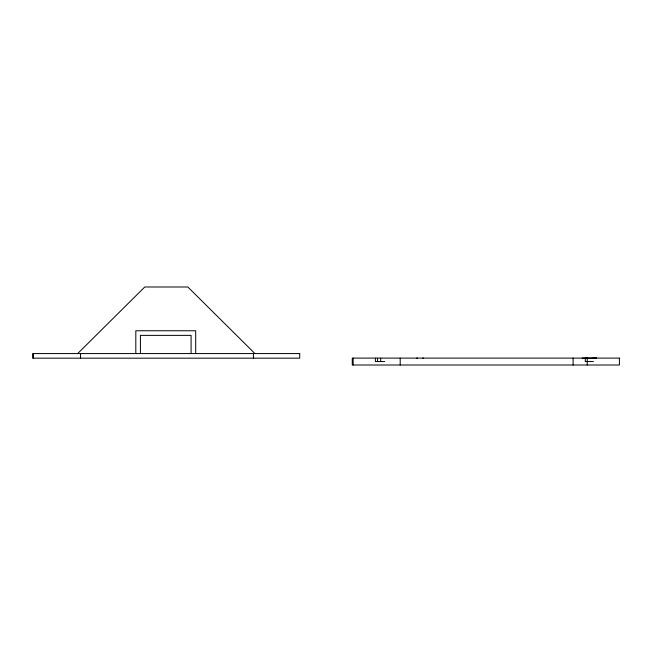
<?xml version="1.0" encoding="UTF-8"?>
<svg xmlns="http://www.w3.org/2000/svg" width="652" height="652" viewBox="0 0 652 652"><rect width="100%" height="100%" fill="white"/><g stroke="black" fill="none" stroke-linecap="round" stroke-linejoin="round"><path stroke-width="0.98" d="M77.686 353.571L144.768 286.994L187.833 286.994L254.916 353.571M593.084 358.111L596.539 358.103L585.3 358.111L585.3 361.558L593.434 361.558M416.718 358.103L417.541 358.103M423.555 358.103L422.781 358.103M384.721 361.558L375.413 361.558L375.413 358.103M582.089 358.103L587.232 358.111L587.232 365.006M573.108 358.103L573.108 365.006M400.206 358.103L400.206 365.006M380.678 358.103L380.678 361.558M377.557 358.103L377.557 361.558M353.139 358.103L353.139 365.006M253.432 353.571L253.432 358.176M195.698 353.571L195.698 330.76L135.812 330.76L135.812 353.571M191.093 353.571L191.093 335.373L140.416 335.373L140.416 353.571M80.53 353.571L80.53 358.176M33.464 353.571L33.464 358.176M299.724 353.571L32.6 353.571L32.6 358.176L299.724 358.176L299.724 353.571M619.4 358.103L352.276 358.103L352.276 365.006L619.4 365.006L619.4 358.103"/></g></svg>
